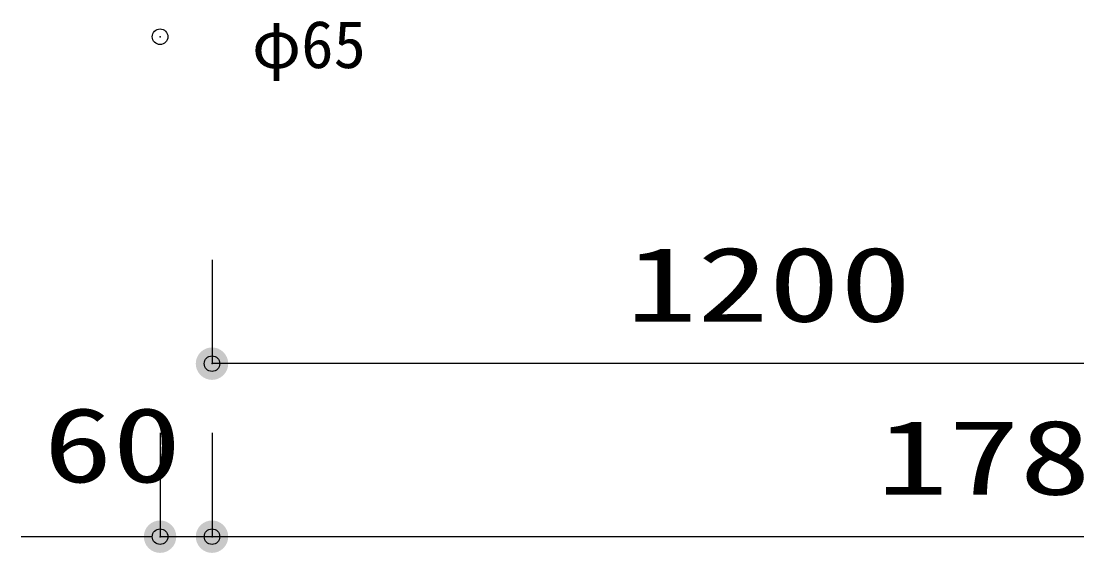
# Model space of a CAD drawing. Units: millimetres, scale not verified. Extents: x -9571 to 7747, y -6704 to 5373.
# Drawn here: x -6394 to -5174, y -602 to 12 of the extents above; entities that cross this region are included whole.
import ezdxf
from ezdxf.enums import TextEntityAlignment as Align

# ---------------------------------------------------------------- set-up
doc = ezdxf.new("R2010")
doc.units = ezdxf.units.MM
doc.header["$LTSCALE"] = 30
doc.header["$PDMODE"] = 32
doc.header["$PDSIZE"] = 18
doc.layers.add('0-1_00クル-フ-0躯体', color=3, linetype='Continuous', lineweight=25)
doc.layers.add('0-6_00クル-フ-6寸法', color=7, linetype='Continuous', lineweight=25)
doc.styles.add('MS Gothic', font='')
doc.styles.add('ＭＳ ゴシック', font='')
doc.styles.get('MS Gothic').set_extended_font_data('MS Gothic')
doc.styles.get('ＭＳ ゴシック').set_extended_font_data('MS Gothic')

msp = doc.modelspace()

# ---------------------------------------------------------------- linework, layer by layer
at = {"layer": '0-6_00クル-フ-6寸法', "color": 4}
for p, q in [((-6173.66, -263.69), (-6173.66, -383.69)), ((-4973.66, -383.69), (-6173.66, -383.69)), ((-6233.66, -463.69), (-6233.66, -583.69)), ((-6173.66, -463.69), (-6173.66, -583.69)), ((-6173.66, -463.69), (-6173.66, -583.69)), ((-6243.03, -583.69), (-6394.24, -583.69)), ((-6173.66, -583.69), (-6233.66, -583.69)), ((-4393.66, -583.69), (-6173.66, -583.69))]:
    msp.add_line(p, q, dxfattribs=at)
for p in [(-6233.66, -5.75), (-6173.66, -383.69), (-6233.66, -583.69), (-6173.66, -583.69)]:
    msp.add_point(p, dxfattribs=at)
at = {"layer": '0-6_00クル-フ-6寸法'}
for points in [[(-6177.32, -365.3), (-6173.66, -383.69), (-6180.83, -366.36)], [(-6173.66, -364.94), (-6173.66, -383.69), (-6177.32, -365.3)], [(-6170, -365.3), (-6173.66, -383.69), (-6173.66, -364.94)], [(-6166.48, -366.36), (-6173.66, -383.69), (-6170, -365.3)], [(-6190.98, -376.51), (-6173.66, -383.69), (-6192.05, -380.03)], [(-6189.25, -373.27), (-6173.66, -383.69), (-6190.98, -376.51)], [(-6186.92, -370.43), (-6173.66, -383.69), (-6189.25, -373.27)], [(-6184.08, -368.1), (-6173.66, -383.69), (-6186.92, -370.43)], [(-6180.83, -366.36), (-6173.66, -383.69), (-6184.08, -368.1)], [(-6163.24, -368.1), (-6173.66, -383.69), (-6166.48, -366.36)], [(-6160.4, -370.43), (-6173.66, -383.69), (-6163.24, -368.1)], [(-6158.07, -373.27), (-6173.66, -383.69), (-6160.4, -370.43)], [(-6156.34, -376.51), (-6173.66, -383.69), (-6158.07, -373.27)], [(-6155.27, -380.03), (-6173.66, -383.69), (-6156.34, -376.51)], [(-6192.05, -380.03), (-6173.66, -383.69), (-6192.41, -383.69)], [(-6192.41, -383.69), (-6173.66, -383.69), (-6192.05, -387.34)], [(-6192.05, -387.34), (-6173.66, -383.69), (-6190.98, -390.86)], [(-6190.98, -390.86), (-6173.66, -383.69), (-6189.25, -394.1)], [(-6189.25, -394.1), (-6173.66, -383.69), (-6186.92, -396.94)], [(-6186.92, -396.94), (-6173.66, -383.69), (-6184.08, -399.28)], [(-6184.08, -399.28), (-6173.66, -383.69), (-6180.83, -401.01)], [(-6180.83, -401.01), (-6173.66, -383.69), (-6177.32, -402.08)], [(-6177.32, -402.08), (-6173.66, -383.69), (-6173.66, -402.44)], [(-6154.91, -383.69), (-6173.66, -383.69), (-6155.27, -380.03)], [(-6173.66, -402.44), (-6173.66, -383.69), (-6170, -402.08)], [(-6170, -402.08), (-6173.66, -383.69), (-6166.48, -401.01)], [(-6166.48, -401.01), (-6173.66, -383.69), (-6163.24, -399.28)], [(-6163.24, -399.28), (-6173.66, -383.69), (-6160.4, -396.94)], [(-6160.4, -396.94), (-6173.66, -383.69), (-6158.07, -394.1)], [(-6158.07, -394.1), (-6173.66, -383.69), (-6156.34, -390.86)], [(-6156.34, -390.86), (-6173.66, -383.69), (-6155.27, -387.34)], [(-6155.27, -387.34), (-6173.66, -383.69), (-6154.91, -383.69)], [(-6249.25, -573.27), (-6233.66, -583.69), (-6250.98, -576.51)], [(-6246.92, -570.43), (-6233.66, -583.69), (-6249.25, -573.27)], [(-6244.08, -568.1), (-6233.66, -583.69), (-6246.92, -570.43)], [(-6240.83, -566.36), (-6233.66, -583.69), (-6244.08, -568.1)], [(-6237.32, -565.3), (-6233.66, -583.69), (-6240.83, -566.36)], [(-6233.66, -564.94), (-6233.66, -583.69), (-6237.32, -565.3)], [(-6230, -565.3), (-6233.66, -583.69), (-6233.66, -564.94)], [(-6226.48, -566.36), (-6233.66, -583.69), (-6230, -565.3)], [(-6223.24, -568.1), (-6233.66, -583.69), (-6226.48, -566.36)], [(-6220.4, -570.43), (-6233.66, -583.69), (-6223.24, -568.1)], [(-6218.07, -573.27), (-6233.66, -583.69), (-6220.4, -570.43)], [(-6216.34, -576.51), (-6233.66, -583.69), (-6218.07, -573.27)], [(-6189.25, -573.27), (-6173.66, -583.69), (-6190.98, -576.51)], [(-6189.25, -573.27), (-6173.66, -583.69), (-6190.98, -576.51)], [(-6186.92, -570.43), (-6173.66, -583.69), (-6189.25, -573.27)], [(-6186.92, -570.43), (-6173.66, -583.69), (-6189.25, -573.27)], [(-6184.08, -568.1), (-6173.66, -583.69), (-6186.92, -570.43)], [(-6184.08, -568.1), (-6173.66, -583.69), (-6186.92, -570.43)], [(-6180.83, -566.36), (-6173.66, -583.69), (-6184.08, -568.1)], [(-6180.83, -566.36), (-6173.66, -583.69), (-6184.08, -568.1)], [(-6177.32, -565.3), (-6173.66, -583.69), (-6180.83, -566.36)], [(-6177.32, -565.3), (-6173.66, -583.69), (-6180.83, -566.36)], [(-6173.66, -564.94), (-6173.66, -583.69), (-6177.32, -565.3)], [(-6173.66, -564.94), (-6173.66, -583.69), (-6177.32, -565.3)], [(-6170, -565.3), (-6173.66, -583.69), (-6173.66, -564.94)], [(-6170, -565.3), (-6173.66, -583.69), (-6173.66, -564.94)], [(-6166.48, -566.36), (-6173.66, -583.69), (-6170, -565.3)], [(-6166.48, -566.36), (-6173.66, -583.69), (-6170, -565.3)], [(-6163.24, -568.1), (-6173.66, -583.69), (-6166.48, -566.36)], [(-6163.24, -568.1), (-6173.66, -583.69), (-6166.48, -566.36)], [(-6160.4, -570.43), (-6173.66, -583.69), (-6163.24, -568.1)], [(-6160.4, -570.43), (-6173.66, -583.69), (-6163.24, -568.1)], [(-6158.07, -573.27), (-6173.66, -583.69), (-6160.4, -570.43)], [(-6158.07, -573.27), (-6173.66, -583.69), (-6160.4, -570.43)], [(-6156.34, -576.51), (-6173.66, -583.69), (-6158.07, -573.27)], [(-6156.34, -576.51), (-6173.66, -583.69), (-6158.07, -573.27)], [(-6252.05, -580.03), (-6233.66, -583.69), (-6252.41, -583.69)], [(-6252.41, -583.69), (-6233.66, -583.69), (-6252.05, -587.34)], [(-6250.98, -576.51), (-6233.66, -583.69), (-6252.05, -580.03)], [(-6252.05, -587.34), (-6233.66, -583.69), (-6250.98, -590.86)], [(-6250.98, -590.86), (-6233.66, -583.69), (-6249.25, -594.1)], [(-6249.25, -594.1), (-6233.66, -583.69), (-6246.92, -596.94)], [(-6246.92, -596.94), (-6233.66, -583.69), (-6244.08, -599.28)], [(-6244.08, -599.28), (-6233.66, -583.69), (-6240.83, -601.01)], [(-6240.83, -601.01), (-6233.66, -583.69), (-6237.32, -602.08)], [(-6237.32, -602.08), (-6233.66, -583.69), (-6233.66, -602.44)], [(-6215.27, -580.03), (-6233.66, -583.69), (-6216.34, -576.51)], [(-6214.91, -583.69), (-6233.66, -583.69), (-6215.27, -580.03)], [(-6233.66, -602.44), (-6233.66, -583.69), (-6230, -602.08)], [(-6230, -602.08), (-6233.66, -583.69), (-6226.48, -601.01)], [(-6226.48, -601.01), (-6233.66, -583.69), (-6223.24, -599.28)], [(-6223.24, -599.28), (-6233.66, -583.69), (-6220.4, -596.94)], [(-6220.4, -596.94), (-6233.66, -583.69), (-6218.07, -594.1)], [(-6218.07, -594.1), (-6233.66, -583.69), (-6216.34, -590.86)], [(-6216.34, -590.86), (-6233.66, -583.69), (-6215.27, -587.34)], [(-6215.27, -587.34), (-6233.66, -583.69), (-6214.91, -583.69)], [(-6192.05, -580.03), (-6173.66, -583.69), (-6192.41, -583.69)], [(-6192.05, -580.03), (-6173.66, -583.69), (-6192.41, -583.69)], [(-6192.41, -583.69), (-6173.66, -583.69), (-6192.05, -587.34)], [(-6192.41, -583.69), (-6173.66, -583.69), (-6192.05, -587.34)], [(-6190.98, -576.51), (-6173.66, -583.69), (-6192.05, -580.03)], [(-6190.98, -576.51), (-6173.66, -583.69), (-6192.05, -580.03)], [(-6192.05, -587.34), (-6173.66, -583.69), (-6190.98, -590.86)], [(-6192.05, -587.34), (-6173.66, -583.69), (-6190.98, -590.86)], [(-6190.98, -590.86), (-6173.66, -583.69), (-6189.25, -594.1)], [(-6190.98, -590.86), (-6173.66, -583.69), (-6189.25, -594.1)], [(-6189.25, -594.1), (-6173.66, -583.69), (-6186.92, -596.94)], [(-6189.25, -594.1), (-6173.66, -583.69), (-6186.92, -596.94)], [(-6186.92, -596.94), (-6173.66, -583.69), (-6184.08, -599.28)], [(-6186.92, -596.94), (-6173.66, -583.69), (-6184.08, -599.28)], [(-6184.08, -599.28), (-6173.66, -583.69), (-6180.83, -601.01)], [(-6184.08, -599.28), (-6173.66, -583.69), (-6180.83, -601.01)], [(-6180.83, -601.01), (-6173.66, -583.69), (-6177.32, -602.08)], [(-6180.83, -601.01), (-6173.66, -583.69), (-6177.32, -602.08)], [(-6177.32, -602.08), (-6173.66, -583.69), (-6173.66, -602.44)], [(-6177.32, -602.08), (-6173.66, -583.69), (-6173.66, -602.44)], [(-6155.27, -580.03), (-6173.66, -583.69), (-6156.34, -576.51)], [(-6155.27, -580.03), (-6173.66, -583.69), (-6156.34, -576.51)], [(-6154.91, -583.69), (-6173.66, -583.69), (-6155.27, -580.03)], [(-6154.91, -583.69), (-6173.66, -583.69), (-6155.27, -580.03)], [(-6173.66, -602.44), (-6173.66, -583.69), (-6170, -602.08)], [(-6170, -602.08), (-6173.66, -583.69), (-6166.48, -601.01)], [(-6166.48, -601.01), (-6173.66, -583.69), (-6163.24, -599.28)], [(-6163.24, -599.28), (-6173.66, -583.69), (-6160.4, -596.94)], [(-6160.4, -596.94), (-6173.66, -583.69), (-6158.07, -594.1)], [(-6158.07, -594.1), (-6173.66, -583.69), (-6156.34, -590.86)], [(-6156.34, -590.86), (-6173.66, -583.69), (-6155.27, -587.34)], [(-6155.27, -587.34), (-6173.66, -583.69), (-6154.91, -583.69)], [(-6173.66, -602.44), (-6173.66, -583.69), (-6170, -602.08)], [(-6170, -602.08), (-6173.66, -583.69), (-6166.48, -601.01)], [(-6166.48, -601.01), (-6173.66, -583.69), (-6163.24, -599.28)], [(-6163.24, -599.28), (-6173.66, -583.69), (-6160.4, -596.94)], [(-6160.4, -596.94), (-6173.66, -583.69), (-6158.07, -594.1)], [(-6158.07, -594.1), (-6173.66, -583.69), (-6156.34, -590.86)], [(-6156.34, -590.86), (-6173.66, -583.69), (-6155.27, -587.34)], [(-6155.27, -587.34), (-6173.66, -583.69), (-6154.91, -583.69)]]:
    msp.add_solid(points, dxfattribs=at)

# ---------------------------------------------------------------- texts
at = {"layer": '0-1_00クル-フ-0躯体', "color": 4, "style": 'MS Gothic'}
msp.add_text('φ65', height=54.99, dxfattribs=at).set_placement((-6127.47, -58.5), align=Align.BOTTOM_LEFT)
at = {"layer": '0-6_00クル-フ-6寸法', "color": 3, "style": 'ＭＳ ゴシック'}
for s, width, p in [('1200', 1.4, (-5695.37, -361.19)), ('60', 1.35, (-6368.21, -546.86)), ('1780', 1.4, (-5405.37, -561.19))]:
    msp.add_text(s, height=86.59, dxfattribs=dict(at, width=width)).set_placement(p, align=Align.BOTTOM_LEFT)

doc.saveas('drawing.dxf')
